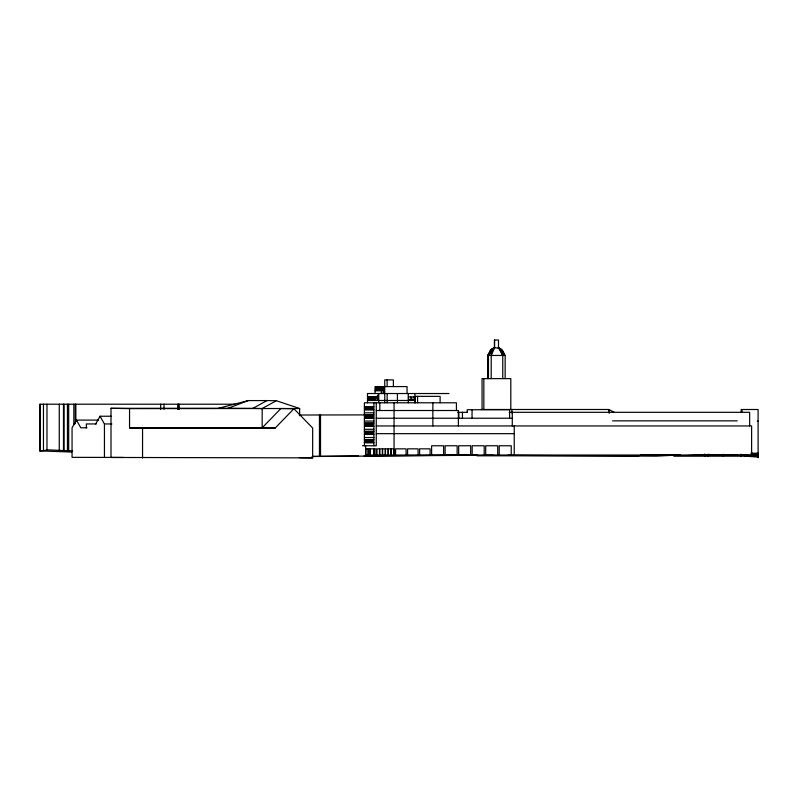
<?xml version="1.0" encoding="UTF-8"?>
<svg xmlns="http://www.w3.org/2000/svg" width="798" height="798" viewBox="0 0 798 798"><rect width="100%" height="100%" fill="white"/><g stroke="black" fill="none" stroke-linecap="round" stroke-linejoin="round"><path stroke-width="1.2" d="M111.012 408.317L111.002 457.463L312.656 457.872L312.666 428.027L293.923 408.736L280.906 408.526L262.163 427.838L129.545 427.918L129.545 408.626L111.012 408.317L222.313 408.247M142.553 457.982L142.563 428.137L129.545 427.918M299.649 415.748L299.649 408.516L276.317 400.726L262.163 408.536L262.163 427.838L275.18 428.047L293.923 408.736M491.209 378.621L491.219 354.751L492.067 350.611A10.564 7.421 62.6 0 1 493.832 348.277L494.381 347.738L499.009 348.257A10.564 3.072 73.3 0 1 500.595 350.581L502.76 355.459L502.76 378.621M608.625 410.461L608.754 409.494L480.945 409.494M488.466 378.621L488.466 355.459L490.63 350.561A10.843 9.646 45.6 0 1 493.423 348.247L494.431 347.738L494.381 340.018L498.481 340.018L498.481 347.738L502.76 355.459M488.087 355.459L490.501 350.631A9.865 9.835 -90 0 1 493.354 348.287L494.58 347.738L494.63 340.018M491.209 355.459L494.63 347.738L493.832 348.277M98.723 420.087L76.448 420.087L72.059 427.808L72.059 457.354L123.411 457.454M95.67 423.947L100.049 416.237L111.191 416.237M488.466 355.459L494.63 347.738M489.932 352.886L487.708 355.459L487.708 378.621M492.157 350.312L494.381 347.738M266.971 400.576L248.228 400.586L218.642 408.247L252.826 408.386L266.971 400.576L276.317 400.726M494.511 347.738L493.254 348.207A10.843 9.736 74.9 0 0 490.311 350.462L487.708 355.459L505.154 355.459L505.154 378.621M227.839 408.396L248.228 400.586M234.871 404.207L39.9 404.207L39.9 450.91L48.937 449.892L72.658 450.94M508.635 455.259L507.957 455.349L656.305 456.167L680.345 454.88L640.475 454.83M311.988 456.516L477.793 455.249M709.961 454.511L703.746 454.88L737.851 455.119M750.828 453.374L758.1 453.134M742.03 455.229L758.1 455.618L700.295 454.89L673.831 456.217L745.881 456.177L745.083 456.167L758.1 457.055M477.533 455.06L364.028 455.917M312.636 456.376L358.511 455.917M493.882 455.289L486.022 455.259M448.995 393.524L367.489 393.524L367.489 402.791M367.489 400.476L414.93 400.476M364.397 406.651L373.893 406.651M129.545 408.626L299.649 408.516M364.397 409.733L373.893 409.733M376.267 410.511L458.381 410.511L458.381 425.952M457.703 412.307L467.289 412.307M509.224 412.307L749.661 412.307L749.661 425.952M364.397 412.825L373.893 412.825M299.28 415.02L373.893 414.88M364.397 417.972L373.893 417.972M376.267 418.232L512.276 418.232M612.585 420.865L737.282 420.865M364.397 421.055L373.893 421.055M757.312 421.214L758.1 421.214M364.397 423.12L373.893 423.12M96.289 423.947L86.364 423.947L86.364 427.808M100.049 416.237L104.438 423.947L111.9 423.947M376.267 425.952L751.616 425.952L751.616 455.02L365.644 455.02L365.644 445.763M364.397 426.202L373.893 426.202M87.032 427.808L80.827 427.808L76.448 420.087M142.563 428.137L275.18 428.047M364.397 429.294L373.893 429.294M364.397 431.349L373.893 431.349M376.267 433.663L514.241 433.663M364.397 434.441L373.893 434.441M364.397 437.523L373.893 437.523M364.397 439.588L373.893 439.588M364.397 442.671L373.893 442.671M362.541 445.763L376.267 445.763L376.267 402.791M365.644 448.845L370.092 448.845L370.092 455.02M476.925 455.808L638.979 455.808M751.915 454.072L758.1 454.152L751.945 453.932M252.826 408.386L262.163 408.536M299.3 457.653L312.656 457.872M71.66 452.057L39.9 450.91M498.421 347.738L499.598 348.207A10.923 9.746 -74.1 0 1 502.55 350.452L505.154 355.459L498.481 347.738M498.231 347.738L499.378 348.257A10.564 9.676 -46.6 0 1 502.181 350.581L502.9 351.609M614.41 412.386L608.754 409.494L609.253 413.354M503.219 352.167L503.767 353.394M504.007 354.053L504.206 354.741M758.1 457.753L758.1 409.504L741.212 409.504L741.212 412.277M752.494 453.134L752.494 455.578M741.96 409.504L741.96 412.277M741.063 454.132L741.063 456.326M723.397 454.271L723.397 456.476M708.165 454.062L708.165 456.247M704.873 453.982L704.873 456.157M514.241 425.952L514.241 455.02M512.276 412.307L512.276 425.952M511.917 409.494L511.917 413.055M511.239 455.02L511.239 445.763L499.219 445.763L499.219 455.02M510.81 409.494L510.81 378.621L482.062 378.621L482.062 409.494M509.613 418.232L509.613 409.733L467.189 409.733L467.189 412.307M497.713 455.02L497.713 445.763L485.693 445.763L485.693 455.02M484.196 455.02L484.196 445.763L472.177 445.763L472.177 455.02M483.847 378.621L483.847 409.494M472.057 409.733L472.057 418.232M470.67 455.02L470.67 445.763L458.66 445.763L458.66 455.02M462.441 412.307L462.441 418.411M458.88 412.307L458.88 418.511M457.154 455.02L457.154 445.763L445.134 445.763L445.134 455.02M456.426 410.511L456.426 402.791L364.397 402.791L364.397 445.763M443.638 455.02L443.638 445.763L431.618 445.763L431.618 455.02M440.107 402.791L440.107 396.357L415.199 396.357L415.199 402.791M432.865 402.791L432.865 425.952M430.112 455.02L430.112 448.845L419.598 448.845L419.598 455.02M418.092 455.02L418.092 448.845L407.579 448.845L407.579 455.02M417.573 396.357L417.573 402.791M414.93 393.524L414.93 402.791M408.247 393.524L408.247 402.791M407.06 393.524L407.06 386.581L375.05 386.581L375.05 393.524M406.082 455.02L406.082 448.845L395.559 448.845L395.559 455.02M397.414 393.524L397.414 402.791M394.062 402.791L394.062 455.02M393.703 455.02L393.703 448.845L391.21 448.845L391.21 455.02M393.374 386.581L393.374 379.888L384.746 379.888L384.776 402.791M390.86 455.02L390.86 448.845L388.367 448.845L388.367 455.02M388.008 455.02L388.008 448.845L385.514 448.845L385.514 455.02M387.15 393.524L387.15 402.791M387.12 379.888L387.12 386.581M385.165 455.02L385.165 448.845L382.671 448.845L382.671 455.02M383.788 393.524L383.788 387.609L383.309 393.524M382.312 455.02L382.312 448.845L379.818 448.845L379.818 455.02M381.663 393.524L381.663 387.609L381.185 393.524M379.818 402.791L379.818 410.511M379.469 455.02L379.469 448.845L376.975 448.845L376.975 455.02M378.771 393.524L378.771 402.791M375.968 455.02L375.968 448.845L374.182 448.845L374.182 455.02M373.893 402.791L373.893 445.763M373.893 455.02L373.893 448.845L370.392 448.845L370.392 455.02M373.095 406.651L373.095 409.733M373.095 414.88L373.095 417.972M373.095 423.12L373.095 426.202M373.095 431.349L373.095 434.441M373.095 439.588L373.095 442.671M372.307 406.651L372.307 409.733M372.307 414.88L372.307 417.972M372.307 423.12L372.307 426.202M372.307 431.349L372.307 434.441M372.307 439.588L372.307 442.671M371.519 406.651L371.519 409.733M371.519 414.88L371.519 417.972M371.519 423.12L371.519 426.202M371.519 431.349L371.519 434.441M371.519 439.588L371.519 442.671M370.721 406.651L370.721 409.733M370.721 414.88L370.721 417.972M370.721 423.12L370.721 426.202M370.721 431.349L370.721 434.441M370.721 439.588L370.721 442.671M369.933 406.651L369.933 409.733M369.933 414.88L369.933 417.972M369.933 423.12L369.933 426.202M369.933 431.349L369.933 434.441M369.933 439.588L369.933 442.671M369.145 406.651L369.145 409.733M369.145 414.88L369.145 417.972M369.145 423.12L369.145 426.202M369.145 431.349L369.145 434.441M369.145 439.588L369.145 442.671M368.606 448.845L368.606 455.02M368.357 406.651L368.357 409.733M368.357 414.88L368.357 417.972M368.357 423.12L368.357 426.202M368.357 431.349L368.357 434.441M368.357 439.588L368.357 442.671M368.028 396.875L368.028 399.958M367.559 406.651L367.559 409.733M367.559 414.88L367.559 417.972M367.559 423.12L367.559 426.202M367.559 431.349L367.559 434.441M367.559 439.588L367.559 442.671M367.13 448.845L367.13 455.02M366.771 406.651L366.771 409.733M366.771 414.88L366.771 417.972M366.771 423.12L366.771 426.202M366.771 431.349L366.771 434.441M366.771 439.588L366.771 442.671M365.983 406.651L365.983 409.733M365.983 414.88L365.983 417.972M365.983 423.12L365.983 426.202M365.983 431.349L365.983 434.441M365.983 439.588L365.983 442.671M365.185 406.651L365.185 409.733M365.185 414.88L365.185 417.972M365.185 423.12L365.185 426.202M365.185 431.349L365.185 434.441M365.185 439.588L365.185 442.671M320.527 415.02L320.527 456.326M320.168 415.02L320.168 456.326M319.449 415.02L319.449 456.406M179.211 404.207L179.211 409.414M178.403 404.207L178.403 409.414M177.874 404.207L177.874 409.414M164.009 404.207L164.009 409.374M160.657 404.207L160.657 409.354M104.438 423.947L104.438 457.354M75.84 404.207L75.84 421.763M75.281 404.207L75.281 423.708M73.835 404.207L73.835 424.676M68.688 404.207L68.688 450.651M67.451 404.207L67.451 450.461M64.049 404.207L64.049 450.361M63.491 404.207L63.491 450.301M59.252 404.207L59.252 450.052M46.972 404.207L46.972 449.912M43.461 404.207L43.461 450.671M40.03 404.207L40.03 450.91M492.536 350.113A10.564 3.072 -73.3 0 1 493.593 348.566M377.125 397.304C378.342 404.406 377.703 387.718 377.534 399.19L377.504 395.599L377.125 397.224M375.848 387.609L375.369 390.701L375.848 387.609M376.676 387.609L376.197 390.701L376.676 387.609M377.504 387.609L377.035 390.701L377.504 387.609M378.342 387.609L377.863 390.701L378.342 387.609M379.17 387.609L378.691 390.701L379.17 387.609M379.998 387.609L379.529 390.701L379.998 387.609M380.826 387.609L380.357 390.701L380.826 387.609M382.491 387.609L382.013 390.701L382.491 387.609M368.417 396.875L367.818 396.875L367.818 399.958L368.417 399.958L368.417 396.875M369.245 396.875L368.646 396.875L368.646 399.958L369.245 399.958L369.245 396.875M370.073 396.875L369.484 396.875L369.484 399.958L370.073 399.958L370.073 396.875M370.9 396.875L370.312 396.875L370.312 399.958L370.9 399.958L370.9 396.875M371.738 396.875L371.14 396.875L371.14 399.958L371.738 399.958L371.738 396.875M372.566 396.875L371.978 396.875L371.978 399.958L372.566 399.958L372.566 396.875M373.394 396.875L372.806 396.875L372.806 399.958L373.394 399.958L373.394 396.875M374.232 396.875L373.634 396.875L373.634 399.958L374.232 399.958L374.232 396.875M375.06 396.875L374.462 396.875L374.462 399.958L375.06 399.958L375.06 396.875M375.888 396.875L375.299 396.875L375.299 399.958L375.888 399.958L375.888 396.875M410.8 396.875L408.546 396.875L408.546 399.698L410.8 399.698L410.8 396.875M414.052 396.875L411.798 396.875L411.798 399.698L414.052 399.698L414.052 396.875"/></g></svg>
